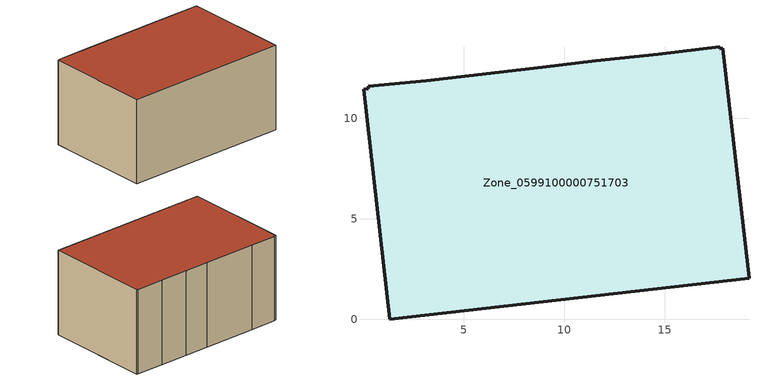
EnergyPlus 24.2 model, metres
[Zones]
Zone_0599100000751703
 floor ground (C_G): 19.18,2.05 1.33,0 0.01,11.43 0.26,11.46 0.25,11.57 3.13,11.86 8.9,12.52 11.55,12.84 14.67,13.19 17.72,13.55 17.73,13.45 17.87,13.46 z0
 wall outside (C_F): 1.33,0 19.18,2.05 17.87,13.46 17.73,13.45 17.72,13.55 14.67,13.19 11.55,12.84 8.9,12.52 3.13,11.86 0.25,11.57 0.26,11.46 0.01,11.43 1.33,0 z0:9.13
 roof outside (C_R): 17.72,13.55 14.67,13.19 11.55,12.84 8.9,12.52 3.13,11.86 0.25,11.57 0.26,11.46 0.01,11.43 1.33,0 19.18,2.05 17.87,13.46 17.73,13.45 z9.13
[BUILDING]
Pand.0599100000751703: North Axis=0; Terrain=City; Loads Convergence Tolerance Value=0.04; Temperature Convergence Tolerance Value=0.4; Solar Distribution=FullExterior; Maximum Number of Warmup Days=25; Minimum Number of Warmup Days=1
[Site:Location]
Rotterdam.The.Hague.AP_ZH_NLD Design_Conditions: Latitude=51.96; Longitude=4.45; Time Zone=1; Elevation=-4.5
[SITE:GROUNDTEMPERATURE:BUILDINGSURFACE]
18, 18, 18, 18, 18, 18, 18, 18, 18, 18, 18, 18
[MATERIAL] Thermal Absorptance=0.9; Solar Absorptance=0.7; Visible Absorptance=0.7
Name | Roughness | Thickness | Conductivity | Density | Specific Heat
G.TC.2006-2014 | MediumSmooth | 0.15 | 0.06 | 540 | 1210
F.TC.2006-2014 | Rough | 0.3 | 0.12 | 1920 | 840
R.TC.2006-2014 | MediumRough | 0.2 | 0.08 | 1500 | 1000
[CONSTRUCTION]
C_G: G.TC.2006-2014
C_F: F.TC.2006-2014
C_R: R.TC.2006-2014
[ZONE]
Zone_0599100000751703: Type=1; Multiplier=1; Ceiling Height=Autocalculate; Volume=Autocalculate; Floor Area=autocalculate; Part of Total Floor Area=Yes
[ZONEINFILTRATION:DESIGNFLOWRATE]
Infil_Zone_0599100000751703: Zone or ZoneList or Space or SpaceList=Zone_0599100000751703; Schedule=AlwaysOn; Design Flow Rate Calculation Method=Flow/Area; Flow Rate per Floor Area=0.0015; Constant Term Coefficient=1; Temperature Term Coefficient=0; Velocity Term Coefficient=0; Velocity Squared Term Coefficient=0
[HVACTEMPLATE:ZONE:IDEALLOADSAIRSYSTEM]
Zone_0599100000751703: Maximum Heating Supply Air Temperature=50; Minimum Cooling Supply Air Temperature=13; Maximum Heating Supply Air Humidity Ratio=0.0156; Minimum Cooling Supply Air Humidity Ratio=0.0077; Heating Limit=NoLimit; Cooling Limit=NoLimit; Dehumidification Control Type=ConstantSensibleHeatRatio; Cooling Sensible Heat Ratio=0.7; Dehumidification Setpoint=60; Humidification Control Type=None; Humidification Setpoint=30; Outdoor Air Method=None; Outdoor Air Flow Rate per Person=0.00944; Outdoor Air Flow Rate per Zone Floor Area=0; Outdoor Air Flow Rate per Zone=0; Demand Controlled Ventilation Type=None; Outdoor Air Economizer Type=NoEconomizer; Heat Recovery Type=None; Sensible Heat Recovery Effectiveness=0.7; Latent Heat Recovery Effectiveness=0.65
[ZONECONTROL:THERMOSTAT]
ThermostatControl_Zone_0599100000751703: Zone or ZoneList=Zone_0599100000751703; Control Type Schedule=DualSetpointControlType; Control 1=Thermostat_Zone_0599100000751703; Temperature Difference Between Cutout And Setpoint=0
[THERMOSTATSETPOINT:DUALSETPOINT]
Thermostat_Zone_0599100000751703: Heating Setpoint Temperature Schedule=HeatingSetpoint_Zone_0599100000751703; Cooling Setpoint Temperature Schedule=CoolingSetpoint_Zone_0599100000751703
[SCHEDULE:COMPACT]
HeatingSetpoint_Zone_0599100000751703: Through: 12/31, For: AllDays, Until: 24:00, 21
CoolingSetpoint_Zone_0599100000751703: Through: 12/31, For: AllDays, Until: 24:00, 24
DualSetpointControlType: Through: 12/31, For: AllDays, Until: 24:00, 4
AlwaysOn: Through: 12/31, For: AllDays, Until: 24:00, 1
